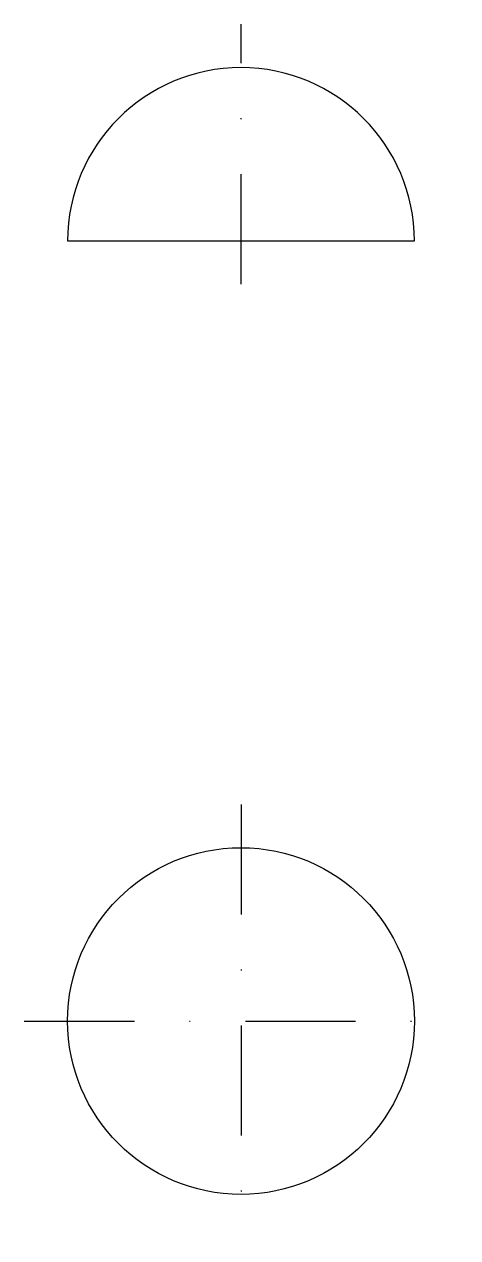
# Model space of a CAD drawing. Header units: millimetres. Extents: x -25 to 25, y -5 to 135.
import ezdxf

# ---------------------------------------------------------------- set-up
doc = ezdxf.new("R2010")
doc.units = ezdxf.units.MM
doc.linetypes.add('DASHDOT', pattern=[25.4, 12.7, -6.35, 0, -6.35])
doc.layers.get('0').update_dxf_attribs({"linetype": 'CONTINUOUS', "lineweight": 25, "true_color": 0x000000})

msp = doc.modelspace()

# ---------------------------------------------------------------- linework, layer by layer
at = {"color": 1, "linetype": 'DASHDOT', "true_color": 0xff0000}
for p, q in [((0, 105), (0, 135)), ((0, 45), (0, -5)), ((-25, 20), (25, 20))]:
    msp.add_line(p, q, dxfattribs=at)
msp.add_line((-20, 110), (20, 110))
msp.add_circle((0, 20), 20)
msp.add_arc((0, 110), 20, 0, 180)

doc.saveas('drawing.dxf')
